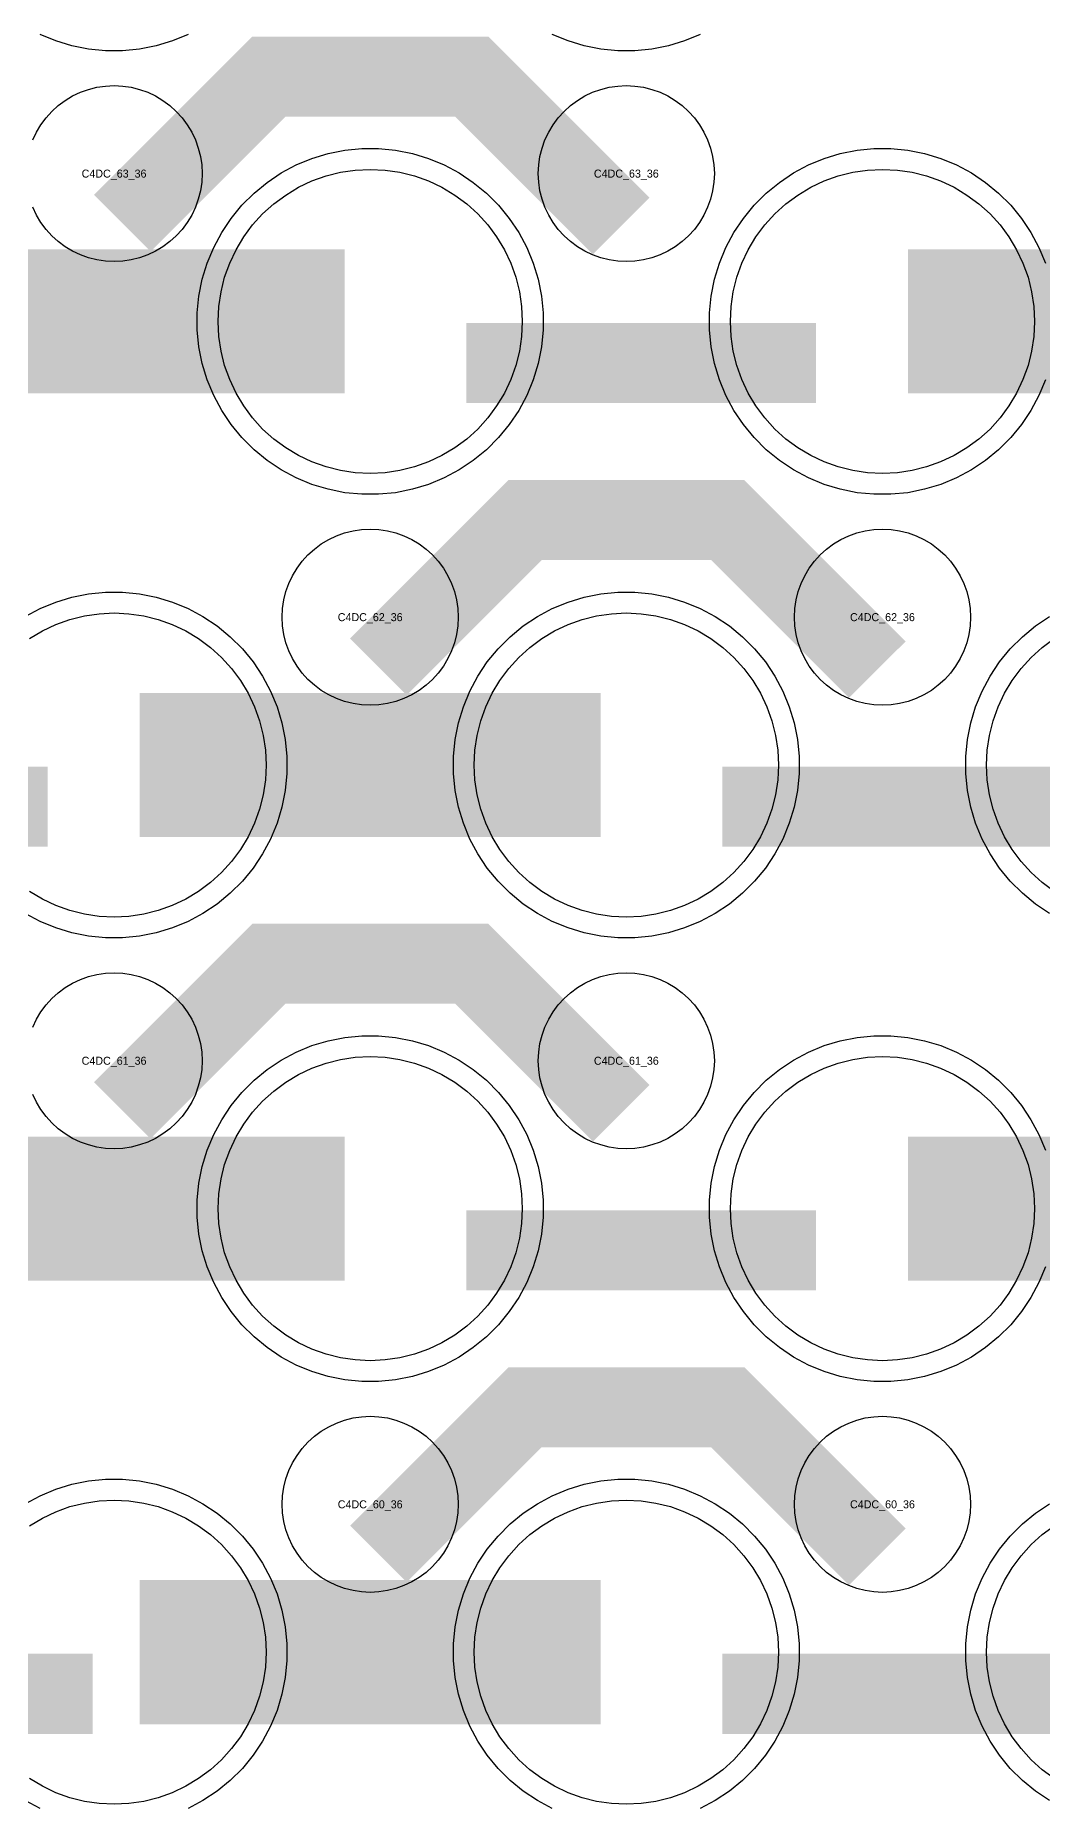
# Model space of a CAD drawing. Extents: x -11880 to 11880, y -14992 to 14992.
# Drawn here: x -505 to -190, y -6574 to -6021 of the extents above; entities that cross this region are included whole.
import ezdxf
from ezdxf.enums import TextEntityAlignment as Align

# ---------------------------------------------------------------- set-up
doc = ezdxf.new("R2010")
doc.units = 0
doc.header["$MEASUREMENT"] = 0
for name, color, linetype in [('GDS_775_DT_237', 138, 'CONTINUOUS'), ('RDL1_FS', 34, 'CONTINUOUS'), ('RDL_BS', 160, 'CONTINUOUS')]:
    doc.layers.add(name, color=color, linetype=linetype)

msp = doc.modelspace()

# ---------------------------------------------------------------- linework, layer by layer
at = {"layer": 'RDL1_FS'}
for points in [[(-400, -6157.539), (-404.657, -6157.31), (-409.268, -6156.626), (-413.791, -6155.494), (-418.181, -6153.922), (-422.395, -6151.93), (-426.395, -6149.532), (-430.14, -6146.754), (-433.594, -6143.624), (-436.724, -6140.17), (-439.502, -6136.425), (-441.9, -6132.425), (-443.892, -6128.211), (-445.464, -6123.821), (-446.596, -6119.298), (-447.28, -6114.687), (-447.509, -6110.03), (-447.28, -6105.373), (-446.596, -6100.762), (-445.464, -6096.239), (-443.892, -6091.849), (-441.9, -6087.635), (-439.502, -6083.635), (-436.724, -6079.89), (-433.594, -6076.436), (-430.14, -6073.306), (-426.395, -6070.528), (-422.395, -6068.13), (-418.181, -6066.138), (-413.791, -6064.566), (-409.268, -6063.434), (-404.657, -6062.75), (-400, -6062.521), (-395.343, -6062.75), (-390.732, -6063.434), (-386.209, -6064.566), (-381.819, -6066.138), (-377.605, -6068.13), (-373.605, -6070.528), (-369.86, -6073.306), (-366.406, -6076.436), (-363.276, -6079.89), (-360.498, -6083.635), (-358.1, -6087.635), (-356.108, -6091.849), (-354.536, -6096.239), (-353.404, -6100.762), (-352.72, -6105.373), (-352.491, -6110.03), (-352.72, -6114.687), (-353.404, -6119.298), (-354.536, -6123.821), (-356.108, -6128.211), (-358.1, -6132.425), (-360.498, -6136.425), (-363.276, -6140.17), (-366.406, -6143.624), (-369.86, -6146.754), (-373.605, -6149.532), (-377.605, -6151.93), (-381.819, -6153.922), (-386.209, -6155.494), (-390.732, -6156.626), (-395.343, -6157.31)], [(-240, -6157.539), (-244.657, -6157.31), (-249.268, -6156.626), (-253.791, -6155.494), (-258.181, -6153.922), (-262.395, -6151.93), (-266.395, -6149.532), (-270.14, -6146.754), (-273.594, -6143.624), (-276.724, -6140.17), (-279.502, -6136.425), (-281.9, -6132.425), (-283.892, -6128.211), (-285.464, -6123.821), (-286.596, -6119.298), (-287.28, -6114.687), (-287.509, -6110.03), (-287.28, -6105.373), (-286.596, -6100.762), (-285.464, -6096.239), (-283.892, -6091.849), (-281.9, -6087.635), (-279.502, -6083.635), (-276.724, -6079.89), (-273.594, -6076.436), (-270.14, -6073.306), (-266.395, -6070.528), (-262.395, -6068.13), (-258.181, -6066.138), (-253.791, -6064.566), (-249.268, -6063.434), (-244.657, -6062.75), (-240, -6062.521), (-235.343, -6062.75), (-230.732, -6063.434), (-226.209, -6064.566), (-221.819, -6066.138), (-217.605, -6068.13), (-213.605, -6070.528), (-209.86, -6073.306), (-206.406, -6076.436), (-203.276, -6079.89), (-200.498, -6083.635), (-198.1, -6087.635), (-196.108, -6091.849), (-194.536, -6096.239), (-193.404, -6100.762), (-192.72, -6105.373), (-192.491, -6110.03), (-192.72, -6114.687), (-193.404, -6119.298), (-194.536, -6123.821), (-196.108, -6128.211), (-198.1, -6132.425), (-200.498, -6136.425), (-203.276, -6140.17), (-206.406, -6143.624), (-209.86, -6146.754), (-213.605, -6149.532), (-217.605, -6151.93), (-221.819, -6153.922), (-226.209, -6155.494), (-230.732, -6156.626), (-235.343, -6157.31)], [(-320, -6573.229), (-324.657, -6573), (-329.268, -6572.316), (-333.791, -6571.184), (-338.181, -6569.612), (-342.395, -6567.62), (-346.395, -6565.222), (-350.14, -6562.444), (-353.594, -6559.314), (-356.724, -6555.86), (-359.502, -6552.115), (-361.9, -6548.115), (-363.892, -6543.901), (-365.464, -6539.511), (-366.596, -6534.988), (-367.28, -6530.377), (-367.509, -6525.72), (-367.28, -6521.063), (-366.596, -6516.452), (-365.464, -6511.929), (-363.892, -6507.539), (-361.9, -6503.325), (-359.502, -6499.325), (-356.724, -6495.58), (-353.594, -6492.126), (-350.14, -6488.996), (-346.395, -6486.218), (-342.395, -6483.82), (-338.181, -6481.828), (-333.791, -6480.256), (-329.268, -6479.124), (-324.657, -6478.44), (-320, -6478.211), (-315.343, -6478.44), (-310.732, -6479.124), (-306.209, -6480.256), (-301.819, -6481.828), (-297.605, -6483.82), (-293.605, -6486.218), (-289.86, -6488.996), (-286.406, -6492.126), (-283.276, -6495.58), (-280.498, -6499.325), (-278.1, -6503.325), (-276.108, -6507.539), (-274.536, -6511.929), (-273.404, -6516.452), (-272.72, -6521.063), (-272.491, -6525.72), (-272.72, -6530.377), (-273.404, -6534.988), (-274.536, -6539.511), (-276.108, -6543.901), (-278.1, -6548.115), (-280.498, -6552.115), (-283.276, -6555.86), (-286.406, -6559.314), (-289.86, -6562.444), (-293.605, -6565.222), (-297.605, -6567.62), (-301.819, -6569.612), (-306.209, -6571.184), (-310.732, -6572.316), (-315.343, -6573)]]:
    msp.add_lwpolyline(points, close=True, dxfattribs=at)
for points in [[(-551.998, -6110.03, 45, 45, 0), (-479.998, -6110.03, 45, 45, 0)], [(-479.998, -6110.03, 45, 45, 0), (-407.998, -6110.03, 45, 45, 0)], [(-231.998, -6110.03, 45, 45, 0), (-159.998, -6110.03, 45, 45, 0)], [(-471.998, -6525.72, 45, 45, 0), (-399.998, -6525.72, 45, 45, 0)], [(-399.998, -6525.72, 45, 45, 0), (-327.998, -6525.72, 45, 45, 0)]]:
    msp.add_lwpolyline(points, format="xyseb", dxfattribs=at)
at = {"layer": 'RDL1_FS', "color": 241, "true_color": 0xf7abae}
for points in [[(-506.395, -6209.088), (-502.395, -6206.69), (-498.181, -6204.698), (-493.791, -6203.126), (-489.268, -6201.994), (-484.657, -6201.31), (-480, -6201.081), (-475.343, -6201.31), (-470.732, -6201.994), (-466.209, -6203.126), (-461.819, -6204.698), (-457.605, -6206.69), (-453.605, -6209.088), (-449.86, -6211.866), (-446.406, -6214.996), (-443.276, -6218.45), (-440.498, -6222.195), (-438.1, -6226.195), (-436.108, -6230.409), (-434.536, -6234.799), (-433.404, -6239.322), (-432.72, -6243.933), (-432.491, -6248.59), (-432.72, -6253.247), (-433.404, -6257.858), (-434.536, -6262.381), (-436.108, -6266.771), (-438.1, -6270.985), (-440.498, -6274.985), (-443.276, -6278.73), (-446.406, -6282.184), (-449.86, -6285.314), (-453.605, -6288.092), (-457.605, -6290.49), (-461.819, -6292.482), (-466.209, -6294.054), (-470.732, -6295.186), (-475.343, -6295.87), (-480, -6296.099), (-484.657, -6295.87), (-489.268, -6295.186), (-493.791, -6294.054), (-498.181, -6292.482), (-502.395, -6290.49), (-506.395, -6288.092)], [(-186.395, -6288.092), (-190.14, -6285.314), (-193.594, -6282.184), (-196.724, -6278.73), (-199.502, -6274.985), (-201.9, -6270.985), (-203.892, -6266.771), (-205.464, -6262.381), (-206.596, -6257.858), (-207.28, -6253.247), (-207.509, -6248.59), (-207.28, -6243.933), (-206.596, -6239.322), (-205.464, -6234.799), (-203.892, -6230.409), (-201.9, -6226.195), (-199.502, -6222.195), (-196.724, -6218.45), (-193.594, -6214.996), (-190.14, -6211.866), (-186.395, -6209.088)]]:
    msp.add_lwpolyline(points, dxfattribs=at)
for points in [[(-320, -6296.099), (-324.657, -6295.87), (-329.268, -6295.186), (-333.791, -6294.054), (-338.181, -6292.482), (-342.395, -6290.49), (-346.395, -6288.092), (-350.14, -6285.314), (-353.594, -6282.184), (-356.724, -6278.73), (-359.502, -6274.985), (-361.9, -6270.985), (-363.892, -6266.771), (-365.464, -6262.381), (-366.596, -6257.858), (-367.28, -6253.247), (-367.509, -6248.59), (-367.28, -6243.933), (-366.596, -6239.322), (-365.464, -6234.799), (-363.892, -6230.409), (-361.9, -6226.195), (-359.502, -6222.195), (-356.724, -6218.45), (-353.594, -6214.996), (-350.14, -6211.866), (-346.395, -6209.088), (-342.395, -6206.69), (-338.181, -6204.698), (-333.791, -6203.126), (-329.268, -6201.994), (-324.657, -6201.31), (-320, -6201.081), (-315.343, -6201.31), (-310.732, -6201.994), (-306.209, -6203.126), (-301.819, -6204.698), (-297.605, -6206.69), (-293.605, -6209.088), (-289.86, -6211.866), (-286.406, -6214.996), (-283.276, -6218.45), (-280.498, -6222.195), (-278.1, -6226.195), (-276.108, -6230.409), (-274.536, -6234.799), (-273.404, -6239.322), (-272.72, -6243.933), (-272.491, -6248.59), (-272.72, -6253.247), (-273.404, -6257.858), (-274.536, -6262.381), (-276.108, -6266.771), (-278.1, -6270.985), (-280.498, -6274.985), (-283.276, -6278.73), (-286.406, -6282.184), (-289.86, -6285.314), (-293.605, -6288.092), (-297.605, -6290.49), (-301.819, -6292.482), (-306.209, -6294.054), (-310.732, -6295.186), (-315.343, -6295.87)], [(-400, -6434.664), (-404.657, -6434.435), (-409.268, -6433.751), (-413.791, -6432.619), (-418.181, -6431.047), (-422.395, -6429.055), (-426.395, -6426.657), (-430.14, -6423.879), (-433.594, -6420.749), (-436.724, -6417.295), (-439.502, -6413.55), (-441.9, -6409.55), (-443.892, -6405.336), (-445.464, -6400.946), (-446.596, -6396.423), (-447.28, -6391.812), (-447.509, -6387.155), (-447.28, -6382.498), (-446.596, -6377.887), (-445.464, -6373.364), (-443.892, -6368.974), (-441.9, -6364.76), (-439.502, -6360.76), (-436.724, -6357.015), (-433.594, -6353.561), (-430.14, -6350.431), (-426.395, -6347.653), (-422.395, -6345.255), (-418.181, -6343.263), (-413.791, -6341.691), (-409.268, -6340.559), (-404.657, -6339.875), (-400, -6339.646), (-395.343, -6339.875), (-390.732, -6340.559), (-386.209, -6341.691), (-381.819, -6343.263), (-377.605, -6345.255), (-373.605, -6347.653), (-369.86, -6350.431), (-366.406, -6353.561), (-363.276, -6357.015), (-360.498, -6360.76), (-358.1, -6364.76), (-356.108, -6368.974), (-354.536, -6373.364), (-353.404, -6377.887), (-352.72, -6382.498), (-352.491, -6387.155), (-352.72, -6391.812), (-353.404, -6396.423), (-354.536, -6400.946), (-356.108, -6405.336), (-358.1, -6409.55), (-360.498, -6413.55), (-363.276, -6417.295), (-366.406, -6420.749), (-369.86, -6423.879), (-373.605, -6426.657), (-377.605, -6429.055), (-381.819, -6431.047), (-386.209, -6432.619), (-390.732, -6433.751), (-395.343, -6434.435)], [(-240, -6434.664), (-244.657, -6434.435), (-249.268, -6433.751), (-253.791, -6432.619), (-258.181, -6431.047), (-262.395, -6429.055), (-266.395, -6426.657), (-270.14, -6423.879), (-273.594, -6420.749), (-276.724, -6417.295), (-279.502, -6413.55), (-281.9, -6409.55), (-283.892, -6405.336), (-285.464, -6400.946), (-286.596, -6396.423), (-287.28, -6391.812), (-287.509, -6387.155), (-287.28, -6382.498), (-286.596, -6377.887), (-285.464, -6373.364), (-283.892, -6368.974), (-281.9, -6364.76), (-279.502, -6360.76), (-276.724, -6357.015), (-273.594, -6353.561), (-270.14, -6350.431), (-266.395, -6347.653), (-262.395, -6345.255), (-258.181, -6343.263), (-253.791, -6341.691), (-249.268, -6340.559), (-244.657, -6339.875), (-240, -6339.646), (-235.343, -6339.875), (-230.732, -6340.559), (-226.209, -6341.691), (-221.819, -6343.263), (-217.605, -6345.255), (-213.605, -6347.653), (-209.86, -6350.431), (-206.406, -6353.561), (-203.276, -6357.015), (-200.498, -6360.76), (-198.1, -6364.76), (-196.108, -6368.974), (-194.536, -6373.364), (-193.404, -6377.887), (-192.72, -6382.498), (-192.491, -6387.155), (-192.72, -6391.812), (-193.404, -6396.423), (-194.536, -6400.946), (-196.108, -6405.336), (-198.1, -6409.55), (-200.498, -6413.55), (-203.276, -6417.295), (-206.406, -6420.749), (-209.86, -6423.879), (-213.605, -6426.657), (-217.605, -6429.055), (-221.819, -6431.047), (-226.209, -6432.619), (-230.732, -6433.751), (-235.343, -6434.435)]]:
    msp.add_lwpolyline(points, close=True, dxfattribs=at)
for points in [[(-471.998, -6248.59, 45, 45, 0), (-399.998, -6248.59, 45, 45, 0)], [(-399.998, -6248.59, 45, 45, 0), (-327.998, -6248.59, 45, 45, 0)], [(-551.998, -6387.155, 45, 45, 0), (-479.998, -6387.155, 45, 45, 0)], [(-479.998, -6387.155, 45, 45, 0), (-407.998, -6387.155, 45, 45, 0)], [(-231.998, -6387.155, 45, 45, 0), (-159.998, -6387.155, 45, 45, 0)]]:
    msp.add_lwpolyline(points, format="xyseb", dxfattribs=at)
at = {"layer": 'RDL1_FS'}
for points in [[(-506.395, -6486.218), (-502.395, -6483.82), (-498.181, -6481.828), (-493.791, -6480.256), (-489.268, -6479.124), (-484.657, -6478.44), (-480, -6478.211), (-475.343, -6478.44), (-470.732, -6479.124), (-466.209, -6480.256), (-461.819, -6481.828), (-457.605, -6483.82), (-453.605, -6486.218), (-449.86, -6488.996), (-446.406, -6492.126), (-443.276, -6495.58), (-440.498, -6499.325), (-438.1, -6503.325), (-436.108, -6507.539), (-434.536, -6511.929), (-433.404, -6516.452), (-432.72, -6521.063), (-432.491, -6525.72), (-432.72, -6530.377), (-433.404, -6534.988), (-434.536, -6539.511), (-436.108, -6543.901), (-438.1, -6548.115), (-440.498, -6552.115), (-443.276, -6555.86), (-446.406, -6559.314), (-449.86, -6562.444), (-453.605, -6565.222), (-457.605, -6567.62), (-461.819, -6569.612), (-466.209, -6571.184), (-470.732, -6572.316), (-475.343, -6573), (-480, -6573.229), (-484.657, -6573), (-489.268, -6572.316), (-493.791, -6571.184), (-498.181, -6569.612), (-502.395, -6567.62), (-506.395, -6565.222)], [(-186.395, -6565.222), (-190.14, -6562.444), (-193.594, -6559.314), (-196.724, -6555.86), (-199.502, -6552.115), (-201.9, -6548.115), (-203.892, -6543.901), (-205.464, -6539.511), (-206.596, -6534.988), (-207.28, -6530.377), (-207.509, -6525.72), (-207.28, -6521.063), (-206.596, -6516.452), (-205.464, -6511.929), (-203.892, -6507.539), (-201.9, -6503.325), (-199.502, -6499.325), (-196.724, -6495.58), (-193.594, -6492.126), (-190.14, -6488.996), (-186.395, -6486.218)]]:
    msp.add_lwpolyline(points, dxfattribs=at)
at = {"layer": 'RDL_BS'}
for points in [[(-456.885, -6020.34), (-461.795, -6022.371), (-466.835, -6023.902), (-472.062, -6024.948), (-477.356, -6025.465), (-482.644, -6025.465), (-487.938, -6024.948), (-493.165, -6023.902), (-498.205, -6022.371), (-503.115, -6020.34)], [(-296.885, -6020.34), (-301.795, -6022.371), (-306.835, -6023.902), (-312.062, -6024.948), (-317.356, -6025.465), (-322.644, -6025.465), (-327.938, -6024.948), (-333.165, -6023.902), (-338.205, -6022.371), (-343.115, -6020.34)], [(-505.402, -6053.323), (-504.25, -6050.886), (-502.857, -6048.562), (-501.254, -6046.399), (-499.442, -6044.4), (-497.443, -6042.588), (-495.28, -6040.985), (-492.956, -6039.592), (-490.519, -6038.44), (-487.984, -6037.533), (-485.365, -6036.876), (-482.693, -6036.48), (-480, -6036.348), (-477.307, -6036.48), (-474.635, -6036.876), (-472.016, -6037.533), (-469.481, -6038.44), (-467.044, -6039.592), (-464.72, -6040.985), (-462.557, -6042.588), (-460.558, -6044.4), (-458.746, -6046.399), (-457.143, -6048.562), (-455.75, -6050.886), (-454.598, -6053.323), (-453.691, -6055.858), (-453.034, -6058.477), (-452.638, -6061.149), (-452.506, -6063.842), (-452.638, -6066.535), (-453.034, -6069.207), (-453.691, -6071.826), (-454.598, -6074.361), (-455.75, -6076.798), (-457.143, -6079.122), (-458.746, -6081.285), (-460.558, -6083.284), (-462.557, -6085.096), (-464.72, -6086.699), (-467.044, -6088.092), (-469.481, -6089.244), (-472.016, -6090.151), (-474.635, -6090.808), (-477.307, -6091.204), (-480, -6091.336), (-482.693, -6091.204), (-485.365, -6090.808), (-487.984, -6090.151), (-490.519, -6089.244), (-492.956, -6088.092), (-495.28, -6086.699), (-497.443, -6085.096), (-499.442, -6083.284), (-501.254, -6081.285), (-502.857, -6079.122), (-504.25, -6076.798), (-505.402, -6074.361)], [(-189.094, -6128.235), (-191.125, -6133.145), (-193.617, -6137.807), (-196.564, -6142.221), (-199.926, -6146.322), (-203.708, -6150.104), (-207.809, -6153.466), (-212.223, -6156.413), (-216.885, -6158.905), (-221.795, -6160.936), (-226.835, -6162.467), (-232.062, -6163.513), (-237.356, -6164.03), (-242.644, -6164.03), (-247.938, -6163.513), (-253.165, -6162.467), (-258.205, -6160.936), (-263.115, -6158.905), (-267.777, -6156.413), (-272.191, -6153.466), (-276.292, -6150.104), (-280.074, -6146.322), (-283.436, -6142.221), (-286.383, -6137.807), (-288.875, -6133.145), (-290.906, -6128.235), (-292.437, -6123.195), (-293.483, -6117.968), (-294, -6112.674), (-294, -6107.386), (-293.483, -6102.092), (-292.437, -6096.865), (-290.906, -6091.825), (-288.875, -6086.915), (-286.383, -6082.253), (-283.436, -6077.839), (-280.074, -6073.738), (-276.292, -6069.956), (-272.191, -6066.594), (-267.777, -6063.647), (-263.115, -6061.155), (-258.205, -6059.124), (-253.165, -6057.593), (-247.938, -6056.547), (-242.644, -6056.03), (-237.356, -6056.03), (-232.062, -6056.547), (-226.835, -6057.593), (-221.795, -6059.124), (-216.885, -6061.155), (-212.223, -6063.647), (-207.809, -6066.594), (-203.708, -6069.956), (-199.926, -6073.738), (-196.564, -6077.839), (-193.617, -6082.253), (-191.125, -6086.915), (-189.094, -6091.825)], [(-505.402, -6330.448), (-504.25, -6328.011), (-502.857, -6325.687), (-501.254, -6323.524), (-499.442, -6321.525), (-497.443, -6319.713), (-495.28, -6318.11), (-492.956, -6316.717), (-490.519, -6315.565), (-487.984, -6314.658), (-485.365, -6314.001), (-482.693, -6313.605), (-480, -6313.473), (-477.307, -6313.605), (-474.635, -6314.001), (-472.016, -6314.658), (-469.481, -6315.565), (-467.044, -6316.717), (-464.72, -6318.11), (-462.557, -6319.713), (-460.558, -6321.525), (-458.746, -6323.524), (-457.143, -6325.687), (-455.75, -6328.011), (-454.598, -6330.448), (-453.691, -6332.983), (-453.034, -6335.602), (-452.638, -6338.274), (-452.506, -6340.967), (-452.638, -6343.66), (-453.034, -6346.332), (-453.691, -6348.951), (-454.598, -6351.486), (-455.75, -6353.923), (-457.143, -6356.247), (-458.746, -6358.41), (-460.558, -6360.409), (-462.557, -6362.221), (-464.72, -6363.824), (-467.044, -6365.217), (-469.481, -6366.369), (-472.016, -6367.276), (-474.635, -6367.933), (-477.307, -6368.329), (-480, -6368.461), (-482.693, -6368.329), (-485.365, -6367.933), (-487.984, -6367.276), (-490.519, -6366.369), (-492.956, -6365.217), (-495.28, -6363.824), (-497.443, -6362.221), (-499.442, -6360.409), (-501.254, -6358.41), (-502.857, -6356.247), (-504.25, -6353.923), (-505.402, -6351.486)], [(-507.777, -6479.337), (-503.115, -6476.845), (-498.205, -6474.814), (-493.165, -6473.283), (-487.938, -6472.237), (-482.644, -6471.72), (-477.356, -6471.72), (-472.062, -6472.237), (-466.835, -6473.283), (-461.795, -6474.814), (-456.885, -6476.845), (-452.223, -6479.337), (-447.809, -6482.284), (-443.708, -6485.646), (-439.926, -6489.428), (-436.564, -6493.529), (-433.617, -6497.943), (-431.125, -6502.605), (-429.094, -6507.515), (-427.563, -6512.555), (-426.517, -6517.782), (-426, -6523.076), (-426, -6528.364), (-426.517, -6533.658), (-427.563, -6538.885), (-429.094, -6543.925), (-431.125, -6548.835), (-433.617, -6553.497), (-436.564, -6557.911), (-439.926, -6562.012), (-443.708, -6565.794), (-447.809, -6569.156), (-452.223, -6572.103), (-456.885, -6574.595)], [(-343.115, -6574.595), (-347.777, -6572.103), (-352.191, -6569.156), (-356.292, -6565.794), (-360.074, -6562.012), (-363.436, -6557.911), (-366.383, -6553.497), (-368.875, -6548.835), (-370.906, -6543.925), (-372.437, -6538.885), (-373.483, -6533.658), (-374, -6528.364), (-374, -6523.076), (-373.483, -6517.782), (-372.437, -6512.555), (-370.906, -6507.515), (-368.875, -6502.605), (-366.383, -6497.943), (-363.436, -6493.529), (-360.074, -6489.428), (-356.292, -6485.646), (-352.191, -6482.284), (-347.777, -6479.337), (-343.115, -6476.845), (-338.205, -6474.814), (-333.165, -6473.283), (-327.938, -6472.237), (-322.644, -6471.72), (-317.356, -6471.72), (-312.062, -6472.237), (-306.835, -6473.283), (-301.795, -6474.814), (-296.885, -6476.845), (-292.223, -6479.337), (-287.809, -6482.284), (-283.708, -6485.646), (-279.926, -6489.428), (-276.564, -6493.529), (-273.617, -6497.943), (-271.125, -6502.605), (-269.094, -6507.515), (-267.563, -6512.555), (-266.517, -6517.782), (-266, -6523.076), (-266, -6528.364), (-266.517, -6533.658), (-267.563, -6538.885), (-269.094, -6543.925), (-271.125, -6548.835), (-273.617, -6553.497), (-276.564, -6557.911), (-279.926, -6562.012), (-283.708, -6565.794), (-287.809, -6569.156), (-292.223, -6572.103), (-296.885, -6574.595)], [(-187.777, -6572.103), (-192.191, -6569.156), (-196.292, -6565.794), (-200.074, -6562.012), (-203.436, -6557.911), (-206.383, -6553.497), (-208.875, -6548.835), (-210.906, -6543.925), (-212.437, -6538.885), (-213.483, -6533.658), (-214, -6528.364), (-214, -6523.076), (-213.483, -6517.782), (-212.437, -6512.555), (-210.906, -6507.515), (-208.875, -6502.605), (-206.383, -6497.943), (-203.436, -6493.529), (-200.074, -6489.428), (-196.292, -6485.646), (-192.191, -6482.284), (-187.777, -6479.337)], [(-503.115, -6574.595), (-507.777, -6572.103)]]:
    msp.add_lwpolyline(points, dxfattribs=at)
for points in [[(-477.438, -6079.344, 25, 25, 0), (-431.623, -6033.529, 25, 25, 0), (-398.07, -6033.529, 25, 25, 0)], [(-321.599, -6080.243, 25, 25, 0), (-368.313, -6033.529, 25, 25, 0), (-398.071, -6033.529, 25, 25, 0)], [(-369.984, -6123.043, 25, 25, 0), (-260.719, -6123.043, 25, 25, 0)], [(-397.438, -6217.904, 25, 25, 0), (-351.623, -6172.089, 25, 25, 0), (-318.07, -6172.089, 25, 25, 0)], [(-241.599, -6218.803, 25, 25, 0), (-288.313, -6172.089, 25, 25, 0), (-318.071, -6172.089, 25, 25, 0)], [(-477.438, -6356.469, 25, 25, 0), (-431.623, -6310.654, 25, 25, 0), (-398.07, -6310.654, 25, 25, 0)], [(-321.599, -6357.368, 25, 25, 0), (-368.313, -6310.654, 25, 25, 0), (-398.071, -6310.654, 25, 25, 0)], [(-397.438, -6495.034, 25, 25, 0), (-351.623, -6449.219, 25, 25, 0), (-318.07, -6449.219, 25, 25, 0)], [(-241.599, -6495.933, 25, 25, 0), (-288.313, -6449.219, 25, 25, 0), (-318.071, -6449.219, 25, 25, 0)], [(-572.5, -6538.728, 25, 25, 0), (-486.667, -6538.728, 25, 25, 0)], [(-532.944, -6538.728, 25, 25, 0), (-491.74, -6538.728, 25, 25, 0)], [(-289.984, -6538.733, 25, 25, 0), (-180.719, -6538.733, 25, 25, 0)]]:
    msp.add_lwpolyline(points, format="xyseb", dxfattribs=at)
for points in [[(-320, -6091.336), (-322.693, -6091.204), (-325.365, -6090.808), (-327.984, -6090.151), (-330.519, -6089.244), (-332.956, -6088.092), (-335.28, -6086.699), (-337.443, -6085.096), (-339.442, -6083.284), (-341.254, -6081.285), (-342.857, -6079.122), (-344.25, -6076.798), (-345.402, -6074.361), (-346.309, -6071.826), (-346.966, -6069.207), (-347.362, -6066.535), (-347.494, -6063.842), (-347.362, -6061.149), (-346.966, -6058.477), (-346.309, -6055.858), (-345.402, -6053.323), (-344.25, -6050.886), (-342.857, -6048.562), (-341.254, -6046.399), (-339.442, -6044.4), (-337.443, -6042.588), (-335.28, -6040.985), (-332.956, -6039.592), (-330.519, -6038.44), (-327.984, -6037.533), (-325.365, -6036.876), (-322.693, -6036.48), (-320, -6036.348), (-317.307, -6036.48), (-314.635, -6036.876), (-312.016, -6037.533), (-309.481, -6038.44), (-307.044, -6039.592), (-304.72, -6040.985), (-302.557, -6042.588), (-300.558, -6044.4), (-298.746, -6046.399), (-297.143, -6048.562), (-295.75, -6050.886), (-294.598, -6053.323), (-293.691, -6055.858), (-293.034, -6058.477), (-292.638, -6061.149), (-292.506, -6063.842), (-292.638, -6066.535), (-293.034, -6069.207), (-293.691, -6071.826), (-294.598, -6074.361), (-295.75, -6076.798), (-297.143, -6079.122), (-298.746, -6081.285), (-300.558, -6083.284), (-302.557, -6085.096), (-304.72, -6086.699), (-307.044, -6088.092), (-309.481, -6089.244), (-312.016, -6090.151), (-314.635, -6090.808), (-317.307, -6091.204)], [(-402.644, -6164.03), (-407.938, -6163.513), (-413.165, -6162.467), (-418.205, -6160.936), (-423.115, -6158.905), (-427.777, -6156.413), (-432.191, -6153.466), (-436.292, -6150.104), (-440.074, -6146.322), (-443.436, -6142.221), (-446.383, -6137.807), (-448.875, -6133.145), (-450.906, -6128.235), (-452.437, -6123.195), (-453.483, -6117.968), (-454, -6112.674), (-454, -6107.386), (-453.483, -6102.092), (-452.437, -6096.865), (-450.906, -6091.825), (-448.875, -6086.915), (-446.383, -6082.253), (-443.436, -6077.839), (-440.074, -6073.738), (-436.292, -6069.956), (-432.191, -6066.594), (-427.777, -6063.647), (-423.115, -6061.155), (-418.205, -6059.124), (-413.165, -6057.593), (-407.938, -6056.547), (-402.644, -6056.03), (-397.356, -6056.03), (-392.062, -6056.547), (-386.835, -6057.593), (-381.795, -6059.124), (-376.885, -6061.155), (-372.223, -6063.647), (-367.809, -6066.594), (-363.708, -6069.956), (-359.926, -6073.738), (-356.564, -6077.839), (-353.617, -6082.253), (-351.125, -6086.915), (-349.094, -6091.825), (-347.563, -6096.865), (-346.517, -6102.092), (-346, -6107.386), (-346, -6112.674), (-346.517, -6117.968), (-347.563, -6123.195), (-349.094, -6128.235), (-351.125, -6133.145), (-353.617, -6137.807), (-356.564, -6142.221), (-359.926, -6146.322), (-363.708, -6150.104), (-367.809, -6153.466), (-372.223, -6156.413), (-376.885, -6158.905), (-381.795, -6160.936), (-386.835, -6162.467), (-392.062, -6163.513), (-397.356, -6164.03)], [(-400, -6229.896), (-402.693, -6229.764), (-405.365, -6229.368), (-407.984, -6228.711), (-410.519, -6227.804), (-412.956, -6226.652), (-415.28, -6225.259), (-417.443, -6223.656), (-419.442, -6221.844), (-421.254, -6219.845), (-422.857, -6217.682), (-424.25, -6215.358), (-425.402, -6212.921), (-426.309, -6210.386), (-426.966, -6207.767), (-427.362, -6205.095), (-427.494, -6202.402), (-427.362, -6199.709), (-426.966, -6197.037), (-426.309, -6194.418), (-425.402, -6191.883), (-424.25, -6189.446), (-422.857, -6187.122), (-421.254, -6184.959), (-419.442, -6182.96), (-417.443, -6181.148), (-415.28, -6179.545), (-412.956, -6178.152), (-410.519, -6177), (-407.984, -6176.093), (-405.365, -6175.436), (-402.693, -6175.04), (-400, -6174.908), (-397.307, -6175.04), (-394.635, -6175.436), (-392.016, -6176.093), (-389.481, -6177), (-387.044, -6178.152), (-384.72, -6179.545), (-382.557, -6181.148), (-380.558, -6182.96), (-378.746, -6184.959), (-377.143, -6187.122), (-375.75, -6189.446), (-374.598, -6191.883), (-373.691, -6194.418), (-373.034, -6197.037), (-372.638, -6199.709), (-372.506, -6202.402), (-372.638, -6205.095), (-373.034, -6207.767), (-373.691, -6210.386), (-374.598, -6212.921), (-375.75, -6215.358), (-377.143, -6217.682), (-378.746, -6219.845), (-380.558, -6221.844), (-382.557, -6223.656), (-384.72, -6225.259), (-387.044, -6226.652), (-389.481, -6227.804), (-392.016, -6228.711), (-394.635, -6229.368), (-397.307, -6229.764)], [(-240, -6229.896), (-242.693, -6229.764), (-245.365, -6229.368), (-247.984, -6228.711), (-250.519, -6227.804), (-252.956, -6226.652), (-255.28, -6225.259), (-257.443, -6223.656), (-259.442, -6221.844), (-261.254, -6219.845), (-262.857, -6217.682), (-264.25, -6215.358), (-265.402, -6212.921), (-266.309, -6210.386), (-266.966, -6207.767), (-267.362, -6205.095), (-267.494, -6202.402), (-267.362, -6199.709), (-266.966, -6197.037), (-266.309, -6194.418), (-265.402, -6191.883), (-264.25, -6189.446), (-262.857, -6187.122), (-261.254, -6184.959), (-259.442, -6182.96), (-257.443, -6181.148), (-255.28, -6179.545), (-252.956, -6178.152), (-250.519, -6177), (-247.984, -6176.093), (-245.365, -6175.436), (-242.693, -6175.04), (-240, -6174.908), (-237.307, -6175.04), (-234.635, -6175.436), (-232.016, -6176.093), (-229.481, -6177), (-227.044, -6178.152), (-224.72, -6179.545), (-222.557, -6181.148), (-220.558, -6182.96), (-218.746, -6184.959), (-217.143, -6187.122), (-215.75, -6189.446), (-214.598, -6191.883), (-213.691, -6194.418), (-213.034, -6197.037), (-212.638, -6199.709), (-212.506, -6202.402), (-212.638, -6205.095), (-213.034, -6207.767), (-213.691, -6210.386), (-214.598, -6212.921), (-215.75, -6215.358), (-217.143, -6217.682), (-218.746, -6219.845), (-220.558, -6221.844), (-222.557, -6223.656), (-224.72, -6225.259), (-227.044, -6226.652), (-229.481, -6227.804), (-232.016, -6228.711), (-234.635, -6229.368), (-237.307, -6229.764)], [(-320, -6368.461), (-322.693, -6368.329), (-325.365, -6367.933), (-327.984, -6367.276), (-330.519, -6366.369), (-332.956, -6365.217), (-335.28, -6363.824), (-337.443, -6362.221), (-339.442, -6360.409), (-341.254, -6358.41), (-342.857, -6356.247), (-344.25, -6353.923), (-345.402, -6351.486), (-346.309, -6348.951), (-346.966, -6346.332), (-347.362, -6343.66), (-347.494, -6340.967), (-347.362, -6338.274), (-346.966, -6335.602), (-346.309, -6332.983), (-345.402, -6330.448), (-344.25, -6328.011), (-342.857, -6325.687), (-341.254, -6323.524), (-339.442, -6321.525), (-337.443, -6319.713), (-335.28, -6318.11), (-332.956, -6316.717), (-330.519, -6315.565), (-327.984, -6314.658), (-325.365, -6314.001), (-322.693, -6313.605), (-320, -6313.473), (-317.307, -6313.605), (-314.635, -6314.001), (-312.016, -6314.658), (-309.481, -6315.565), (-307.044, -6316.717), (-304.72, -6318.11), (-302.557, -6319.713), (-300.558, -6321.525), (-298.746, -6323.524), (-297.143, -6325.687), (-295.75, -6328.011), (-294.598, -6330.448), (-293.691, -6332.983), (-293.034, -6335.602), (-292.638, -6338.274), (-292.506, -6340.967), (-292.638, -6343.66), (-293.034, -6346.332), (-293.691, -6348.951), (-294.598, -6351.486), (-295.75, -6353.923), (-297.143, -6356.247), (-298.746, -6358.41), (-300.558, -6360.409), (-302.557, -6362.221), (-304.72, -6363.824), (-307.044, -6365.217), (-309.481, -6366.369), (-312.016, -6367.276), (-314.635, -6367.933), (-317.307, -6368.329)], [(-400, -6507.026), (-402.693, -6506.894), (-405.365, -6506.498), (-407.984, -6505.841), (-410.519, -6504.934), (-412.956, -6503.782), (-415.28, -6502.389), (-417.443, -6500.786), (-419.442, -6498.974), (-421.254, -6496.975), (-422.857, -6494.812), (-424.25, -6492.488), (-425.402, -6490.051), (-426.309, -6487.516), (-426.966, -6484.897), (-427.362, -6482.225), (-427.494, -6479.532), (-427.362, -6476.839), (-426.966, -6474.167), (-426.309, -6471.548), (-425.402, -6469.013), (-424.25, -6466.576), (-422.857, -6464.252), (-421.254, -6462.089), (-419.442, -6460.09), (-417.443, -6458.278), (-415.28, -6456.675), (-412.956, -6455.282), (-410.519, -6454.13), (-407.984, -6453.223), (-405.365, -6452.566), (-402.693, -6452.17), (-400, -6452.038), (-397.307, -6452.17), (-394.635, -6452.566), (-392.016, -6453.223), (-389.481, -6454.13), (-387.044, -6455.282), (-384.72, -6456.675), (-382.557, -6458.278), (-380.558, -6460.09), (-378.746, -6462.089), (-377.143, -6464.252), (-375.75, -6466.576), (-374.598, -6469.013), (-373.691, -6471.548), (-373.034, -6474.167), (-372.638, -6476.839), (-372.506, -6479.532), (-372.638, -6482.225), (-373.034, -6484.897), (-373.691, -6487.516), (-374.598, -6490.051), (-375.75, -6492.488), (-377.143, -6494.812), (-378.746, -6496.975), (-380.558, -6498.974), (-382.557, -6500.786), (-384.72, -6502.389), (-387.044, -6503.782), (-389.481, -6504.934), (-392.016, -6505.841), (-394.635, -6506.498), (-397.307, -6506.894)], [(-240, -6507.026), (-242.693, -6506.894), (-245.365, -6506.498), (-247.984, -6505.841), (-250.519, -6504.934), (-252.956, -6503.782), (-255.28, -6502.389), (-257.443, -6500.786), (-259.442, -6498.974), (-261.254, -6496.975), (-262.857, -6494.812), (-264.25, -6492.488), (-265.402, -6490.051), (-266.309, -6487.516), (-266.966, -6484.897), (-267.362, -6482.225), (-267.494, -6479.532), (-267.362, -6476.839), (-266.966, -6474.167), (-266.309, -6471.548), (-265.402, -6469.013), (-264.25, -6466.576), (-262.857, -6464.252), (-261.254, -6462.089), (-259.442, -6460.09), (-257.443, -6458.278), (-255.28, -6456.675), (-252.956, -6455.282), (-250.519, -6454.13), (-247.984, -6453.223), (-245.365, -6452.566), (-242.693, -6452.17), (-240, -6452.038), (-237.307, -6452.17), (-234.635, -6452.566), (-232.016, -6453.223), (-229.481, -6454.13), (-227.044, -6455.282), (-224.72, -6456.675), (-222.557, -6458.278), (-220.558, -6460.09), (-218.746, -6462.089), (-217.143, -6464.252), (-215.75, -6466.576), (-214.598, -6469.013), (-213.691, -6471.548), (-213.034, -6474.167), (-212.638, -6476.839), (-212.506, -6479.532), (-212.638, -6482.225), (-213.034, -6484.897), (-213.691, -6487.516), (-214.598, -6490.051), (-215.75, -6492.488), (-217.143, -6494.812), (-218.746, -6496.975), (-220.558, -6498.974), (-222.557, -6500.786), (-224.72, -6502.389), (-227.044, -6503.782), (-229.481, -6504.934), (-232.016, -6505.841), (-234.635, -6506.498), (-237.307, -6506.894)]]:
    msp.add_lwpolyline(points, close=True, dxfattribs=at)
at = {"layer": 'RDL_BS', "color": 241, "true_color": 0xf7abae}
for points in [[(-507.777, -6202.207), (-503.115, -6199.715), (-498.205, -6197.684), (-493.165, -6196.153), (-487.938, -6195.107), (-482.644, -6194.59), (-477.356, -6194.59), (-472.062, -6195.107), (-466.835, -6196.153), (-461.795, -6197.684), (-456.885, -6199.715), (-452.223, -6202.207), (-447.809, -6205.154), (-443.708, -6208.516), (-439.926, -6212.298), (-436.564, -6216.399), (-433.617, -6220.813), (-431.125, -6225.475), (-429.094, -6230.385), (-427.563, -6235.425), (-426.517, -6240.652), (-426, -6245.946), (-426, -6251.234), (-426.517, -6256.528), (-427.563, -6261.755), (-429.094, -6266.795), (-431.125, -6271.705), (-433.617, -6276.367), (-436.564, -6280.781), (-439.926, -6284.882), (-443.708, -6288.664), (-447.809, -6292.026), (-452.223, -6294.973), (-456.885, -6297.465), (-461.795, -6299.496), (-466.835, -6301.027), (-472.062, -6302.073), (-477.356, -6302.59), (-482.644, -6302.59), (-487.938, -6302.073), (-493.165, -6301.027), (-498.205, -6299.496), (-503.115, -6297.465), (-507.777, -6294.973)], [(-187.777, -6294.973), (-192.191, -6292.026), (-196.292, -6288.664), (-200.074, -6284.882), (-203.436, -6280.781), (-206.383, -6276.367), (-208.875, -6271.705), (-210.906, -6266.795), (-212.437, -6261.755), (-213.483, -6256.528), (-214, -6251.234), (-214, -6245.946), (-213.483, -6240.652), (-212.437, -6235.425), (-210.906, -6230.385), (-208.875, -6225.475), (-206.383, -6220.813), (-203.436, -6216.399), (-200.074, -6212.298), (-196.292, -6208.516), (-192.191, -6205.154), (-187.777, -6202.207)], [(-189.094, -6405.36), (-191.125, -6410.27), (-193.617, -6414.932), (-196.564, -6419.346), (-199.926, -6423.447), (-203.708, -6427.229), (-207.809, -6430.591), (-212.223, -6433.538), (-216.885, -6436.03), (-221.795, -6438.061), (-226.835, -6439.592), (-232.062, -6440.638), (-237.356, -6441.155), (-242.644, -6441.155), (-247.938, -6440.638), (-253.165, -6439.592), (-258.205, -6438.061), (-263.115, -6436.03), (-267.777, -6433.538), (-272.191, -6430.591), (-276.292, -6427.229), (-280.074, -6423.447), (-283.436, -6419.346), (-286.383, -6414.932), (-288.875, -6410.27), (-290.906, -6405.36), (-292.437, -6400.32), (-293.483, -6395.093), (-294, -6389.799), (-294, -6384.511), (-293.483, -6379.217), (-292.437, -6373.99), (-290.906, -6368.95), (-288.875, -6364.04), (-286.383, -6359.378), (-283.436, -6354.964), (-280.074, -6350.863), (-276.292, -6347.081), (-272.191, -6343.719), (-267.777, -6340.772), (-263.115, -6338.28), (-258.205, -6336.249), (-253.165, -6334.718), (-247.938, -6333.672), (-242.644, -6333.155), (-237.356, -6333.155), (-232.062, -6333.672), (-226.835, -6334.718), (-221.795, -6336.249), (-216.885, -6338.28), (-212.223, -6340.772), (-207.809, -6343.719), (-203.708, -6347.081), (-199.926, -6350.863), (-196.564, -6354.964), (-193.617, -6359.378), (-191.125, -6364.04), (-189.094, -6368.95)]]:
    msp.add_lwpolyline(points, dxfattribs=at)
for points in [[(-322.644, -6302.59), (-327.938, -6302.073), (-333.165, -6301.027), (-338.205, -6299.496), (-343.115, -6297.465), (-347.777, -6294.973), (-352.191, -6292.026), (-356.292, -6288.664), (-360.074, -6284.882), (-363.436, -6280.781), (-366.383, -6276.367), (-368.875, -6271.705), (-370.906, -6266.795), (-372.437, -6261.755), (-373.483, -6256.528), (-374, -6251.234), (-374, -6245.946), (-373.483, -6240.652), (-372.437, -6235.425), (-370.906, -6230.385), (-368.875, -6225.475), (-366.383, -6220.813), (-363.436, -6216.399), (-360.074, -6212.298), (-356.292, -6208.516), (-352.191, -6205.154), (-347.777, -6202.207), (-343.115, -6199.715), (-338.205, -6197.684), (-333.165, -6196.153), (-327.938, -6195.107), (-322.644, -6194.59), (-317.356, -6194.59), (-312.062, -6195.107), (-306.835, -6196.153), (-301.795, -6197.684), (-296.885, -6199.715), (-292.223, -6202.207), (-287.809, -6205.154), (-283.708, -6208.516), (-279.926, -6212.298), (-276.564, -6216.399), (-273.617, -6220.813), (-271.125, -6225.475), (-269.094, -6230.385), (-267.563, -6235.425), (-266.517, -6240.652), (-266, -6245.946), (-266, -6251.234), (-266.517, -6256.528), (-267.563, -6261.755), (-269.094, -6266.795), (-271.125, -6271.705), (-273.617, -6276.367), (-276.564, -6280.781), (-279.926, -6284.882), (-283.708, -6288.664), (-287.809, -6292.026), (-292.223, -6294.973), (-296.885, -6297.465), (-301.795, -6299.496), (-306.835, -6301.027), (-312.062, -6302.073), (-317.356, -6302.59)], [(-402.644, -6441.155), (-407.938, -6440.638), (-413.165, -6439.592), (-418.205, -6438.061), (-423.115, -6436.03), (-427.777, -6433.538), (-432.191, -6430.591), (-436.292, -6427.229), (-440.074, -6423.447), (-443.436, -6419.346), (-446.383, -6414.932), (-448.875, -6410.27), (-450.906, -6405.36), (-452.437, -6400.32), (-453.483, -6395.093), (-454, -6389.799), (-454, -6384.511), (-453.483, -6379.217), (-452.437, -6373.99), (-450.906, -6368.95), (-448.875, -6364.04), (-446.383, -6359.378), (-443.436, -6354.964), (-440.074, -6350.863), (-436.292, -6347.081), (-432.191, -6343.719), (-427.777, -6340.772), (-423.115, -6338.28), (-418.205, -6336.249), (-413.165, -6334.718), (-407.938, -6333.672), (-402.644, -6333.155), (-397.356, -6333.155), (-392.062, -6333.672), (-386.835, -6334.718), (-381.795, -6336.249), (-376.885, -6338.28), (-372.223, -6340.772), (-367.809, -6343.719), (-363.708, -6347.081), (-359.926, -6350.863), (-356.564, -6354.964), (-353.617, -6359.378), (-351.125, -6364.04), (-349.094, -6368.95), (-347.563, -6373.99), (-346.517, -6379.217), (-346, -6384.511), (-346, -6389.799), (-346.517, -6395.093), (-347.563, -6400.32), (-349.094, -6405.36), (-351.125, -6410.27), (-353.617, -6414.932), (-356.564, -6419.346), (-359.926, -6423.447), (-363.708, -6427.229), (-367.809, -6430.591), (-372.223, -6433.538), (-376.885, -6436.03), (-381.795, -6438.061), (-386.835, -6439.592), (-392.062, -6440.638), (-397.356, -6441.155)]]:
    msp.add_lwpolyline(points, close=True, dxfattribs=at)
for points in [[(-609.984, -6261.603, 25, 25, 0), (-500.719, -6261.603, 25, 25, 0)], [(-289.984, -6261.603, 25, 25, 0), (-180.719, -6261.603, 25, 25, 0)], [(-369.984, -6400.168, 25, 25, 0), (-260.719, -6400.168, 25, 25, 0)]]:
    msp.add_lwpolyline(points, format="xyseb", dxfattribs=at)

# ---------------------------------------------------------------- texts
at = {"layer": 'GDS_775_DT_237'}
for s, p in [('C4DC_63_36', (-480, -6063.842)), ('C4DC_63_36', (-480, -6063.842)), ('C4DC_63_36', (-320, -6063.842)), ('C4DC_63_36', (-320, -6063.842)), ('C4DC_62_36', (-400, -6202.402)), ('C4DC_62_36', (-400, -6202.402)), ('C4DC_62_36', (-240, -6202.402)), ('C4DC_62_36', (-240, -6202.402)), ('C4DC_61_36', (-480, -6340.967)), ('C4DC_61_36', (-480, -6340.967)), ('C4DC_61_36', (-320, -6340.967)), ('C4DC_61_36', (-320, -6340.967)), ('C4DC_60_36', (-400, -6479.532)), ('C4DC_60_36', (-400, -6479.532)), ('C4DC_60_36', (-240, -6479.532)), ('C4DC_60_36', (-240, -6479.532))]:
    msp.add_text(s, height=2.5, dxfattribs=at).set_placement(p, align=Align.MIDDLE_CENTER)

doc.saveas('drawing.dxf')
